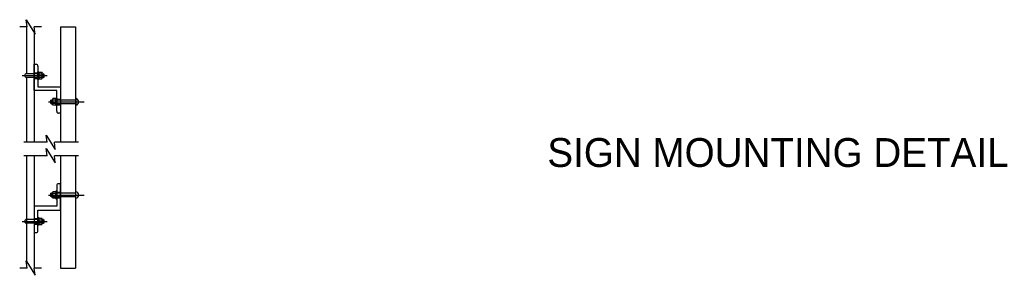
# Model space of a CAD drawing. Extents: x 1635.7 to 1677, y 1593.1 to 1622.8.
# Drawn here: x 1671.48 to 1676.95, y 1610.67 to 1612.09 of the extents above; entities that cross this region are included whole.
import ezdxf

# ---------------------------------------------------------------- set-up
doc = ezdxf.new("R2010")
doc.units = 0
for name, color, linetype in [('es_DETAIL', 7, 'Continuous'), ('es_NO-PLOT', 7, 'Continuous'), ('str_Misc_Steel_A', 7, 'Continuous')]:
    doc.layers.add(name, color=color, linetype=linetype)

msp = doc.modelspace()

# ---------------------------------------------------------------- linework, layer by layer
at = {"layer": 'es_DETAIL'}
for p, q in [((1671.5222, 1612.0468), (1671.4817, 1612.0468)), ((1671.52, 1612.0468), (1671.52, 1611.7878)), ((1671.6026, 1612.0468), (1671.5622, 1612.0468)), ((1671.7075, 1612.0468), (1671.7075, 1611.408)), ((1671.7075, 1612.0468), (1671.7909, 1612.0468)), ((1671.7909, 1612.0468), (1671.7909, 1611.408)), ((1671.5617, 1612.0156), (1671.5617, 1611.408)), ((1671.4945, 1611.7773), (1671.6332, 1611.7773)), ((1671.52, 1611.7669), (1671.52, 1611.408)), ((1671.6413, 1611.6315), (1671.8391, 1611.6315)), ((1671.6339, 1611.408), (1671.5037, 1611.408)), ((1671.8079, 1611.408), (1671.6739, 1611.408)), ((1671.6339, 1611.3332), (1671.5037, 1611.3332)), ((1671.52, 1611.3332), (1671.52, 1610.7464)), ((1671.5617, 1611.3332), (1671.5617, 1610.7108)), ((1671.8079, 1611.3332), (1671.6739, 1611.3332)), ((1671.7075, 1611.3332), (1671.7075, 1610.7108)), ((1671.7909, 1611.3332), (1671.7909, 1610.7108)), ((1671.6413, 1611.1155), (1671.8391, 1611.1155)), ((1671.4945, 1610.9696), (1671.6332, 1610.9696)), ((1671.5222, 1610.7108), (1671.4817, 1610.7108)), ((1671.6026, 1610.7108), (1671.5622, 1610.7108)), ((1671.7075, 1610.7108), (1671.7909, 1610.7108))]:
    msp.add_line(p, q, dxfattribs=at)
for points in [[(1671.5222, 1612.0468), (1671.5172, 1612.0868), (1671.5672, 1612.0068), (1671.5622, 1612.0468)], [(1671.6339, 1611.408), (1671.6289, 1611.448), (1671.6789, 1611.368), (1671.6739, 1611.408)], [(1671.6339, 1611.3332), (1671.6289, 1611.3732), (1671.6789, 1611.2932), (1671.6739, 1611.3332)], [(1671.5222, 1610.7108), (1671.5172, 1610.7508), (1671.5672, 1610.6708), (1671.5622, 1610.7108)]]:
    msp.add_lwpolyline(points, dxfattribs=at)
at = {"layer": 'str_Misc_Steel_A'}
for p, q in [((1671.5617, 1611.694), (1671.5617, 1611.8398)), ((1671.5617, 1611.8398), (1671.5721, 1611.8398)), ((1671.5825, 1611.8294), (1671.5825, 1611.7148)), ((1671.5617, 1611.7878), (1671.52, 1611.7878)), ((1671.5617, 1611.7669), (1671.52, 1611.7669)), ((1671.5617, 1611.793), (1671.5825, 1611.793)), ((1671.5825, 1611.7878), (1671.5617, 1611.7878)), ((1671.5825, 1611.7669), (1671.5617, 1611.7669)), ((1671.5617, 1611.7617), (1671.5825, 1611.7617)), ((1671.5825, 1611.7565), (1671.5825, 1611.7982)), ((1671.5825, 1611.7982), (1671.5866, 1611.7982)), ((1671.5866, 1611.7982), (1671.5866, 1611.7565)), ((1671.587, 1611.7936), (1671.5866, 1611.7923)), ((1671.5866, 1611.7624), (1671.5866, 1611.7923)), ((1671.587, 1611.7611), (1671.5866, 1611.7624)), ((1671.5879, 1611.7956), (1671.6048, 1611.7956)), ((1671.5879, 1611.7864), (1671.6048, 1611.7864)), ((1671.5879, 1611.7682), (1671.6048, 1611.7682)), ((1671.5879, 1611.7591), (1671.6048, 1611.7591)), ((1671.6058, 1611.7936), (1671.6061, 1611.7923)), ((1671.6058, 1611.7611), (1671.6061, 1611.7624)), ((1671.6061, 1611.7624), (1671.6061, 1611.7923)), ((1671.6061, 1611.7836), (1671.6067, 1611.7878)), ((1671.6092, 1611.7669), (1671.6119, 1611.7878)), ((1671.6145, 1611.7848), (1671.6145, 1611.7669)), ((1671.5866, 1611.7565), (1671.5825, 1611.7565)), ((1671.5825, 1611.7148), (1671.7075, 1611.7148)), ((1671.7075, 1611.7148), (1671.7075, 1611.569)), ((1671.6867, 1611.694), (1671.5617, 1611.694)), ((1671.6635, 1611.6477), (1671.6631, 1611.6465)), ((1671.6813, 1611.6497), (1671.6644, 1611.6497)), ((1671.6822, 1611.6477), (1671.6826, 1611.6465)), ((1671.6826, 1611.6107), (1671.6826, 1611.6523)), ((1671.6826, 1611.6523), (1671.6867, 1611.6523)), ((1671.6867, 1611.5794), (1671.6867, 1611.694)), ((1671.6867, 1611.6523), (1671.6867, 1611.6107)), ((1671.7927, 1611.6497), (1671.7927, 1611.6133)), ((1671.7927, 1611.6497), (1671.7943, 1611.6497)), ((1671.6547, 1611.624), (1671.6547, 1611.6419)), ((1671.66, 1611.6419), (1671.6573, 1611.6211)), ((1671.6631, 1611.6252), (1671.6625, 1611.6211)), ((1671.6631, 1611.6465), (1671.6631, 1611.6165)), ((1671.6635, 1611.6153), (1671.6631, 1611.6165)), ((1671.6813, 1611.6406), (1671.6644, 1611.6406)), ((1671.6813, 1611.6224), (1671.6644, 1611.6224)), ((1671.6813, 1611.6133), (1671.6644, 1611.6133)), ((1671.6822, 1611.6153), (1671.6826, 1611.6165)), ((1671.6826, 1611.6465), (1671.6826, 1611.6165)), ((1671.6867, 1611.6107), (1671.6826, 1611.6107)), ((1671.6867, 1611.6471), (1671.7075, 1611.6471)), ((1671.7901, 1611.6419), (1671.6867, 1611.6419)), ((1671.7901, 1611.6211), (1671.6867, 1611.6211)), ((1671.6867, 1611.6159), (1671.7075, 1611.6159)), ((1671.7927, 1611.6133), (1671.7943, 1611.6133)), ((1671.7075, 1611.569), (1671.6971, 1611.569)), ((1671.6867, 1611.1675), (1671.6867, 1611.053)), ((1671.7075, 1611.178), (1671.6971, 1611.178)), ((1671.7075, 1611.0321), (1671.7075, 1611.178)), ((1671.6547, 1611.108), (1671.6547, 1611.1259)), ((1671.66, 1611.1259), (1671.6573, 1611.105)), ((1671.6631, 1611.1092), (1671.6625, 1611.105)), ((1671.6635, 1611.1317), (1671.6631, 1611.1304)), ((1671.6631, 1611.1304), (1671.6631, 1611.1005)), ((1671.6635, 1611.0992), (1671.6631, 1611.1005)), ((1671.6813, 1611.1337), (1671.6644, 1611.1337)), ((1671.6813, 1611.1246), (1671.6644, 1611.1246)), ((1671.6813, 1611.1063), (1671.6644, 1611.1063)), ((1671.6822, 1611.1317), (1671.6826, 1611.1304)), ((1671.6822, 1611.0992), (1671.6826, 1611.1005)), ((1671.6867, 1611.1363), (1671.6826, 1611.1363)), ((1671.6826, 1611.1363), (1671.6826, 1611.0946)), ((1671.6826, 1611.1304), (1671.6826, 1611.1005)), ((1671.6867, 1611.0946), (1671.6867, 1611.1363)), ((1671.6867, 1611.1311), (1671.7075, 1611.1311)), ((1671.7901, 1611.1259), (1671.6867, 1611.1259)), ((1671.7901, 1611.105), (1671.6867, 1611.105)), ((1671.7927, 1611.0972), (1671.7927, 1611.1337)), ((1671.7927, 1611.1337), (1671.7943, 1611.1337)), ((1671.6867, 1611.053), (1671.5617, 1611.053)), ((1671.5617, 1611.053), (1671.5617, 1610.9071)), ((1671.6813, 1611.0972), (1671.6644, 1611.0972)), ((1671.6826, 1611.0946), (1671.6867, 1611.0946)), ((1671.6867, 1611.0998), (1671.7075, 1611.0998)), ((1671.7927, 1611.0972), (1671.7943, 1611.0972)), ((1671.5825, 1610.9175), (1671.5825, 1611.0321)), ((1671.5825, 1611.0321), (1671.7075, 1611.0321)), ((1671.5617, 1610.98), (1671.52, 1610.98)), ((1671.5617, 1610.9592), (1671.52, 1610.9592)), ((1671.5617, 1610.9853), (1671.5825, 1610.9853)), ((1671.5825, 1610.98), (1671.5617, 1610.98)), ((1671.5825, 1610.9592), (1671.5617, 1610.9592)), ((1671.5617, 1610.954), (1671.5825, 1610.954)), ((1671.5825, 1610.9488), (1671.5825, 1610.9905)), ((1671.5825, 1610.9905), (1671.5866, 1610.9905)), ((1671.5866, 1610.9488), (1671.5825, 1610.9488)), ((1671.5866, 1610.9905), (1671.5866, 1610.9488)), ((1671.587, 1610.9858), (1671.5866, 1610.9846)), ((1671.5866, 1610.9547), (1671.5866, 1610.9846)), ((1671.587, 1610.9534), (1671.5866, 1610.9547)), ((1671.5879, 1610.9879), (1671.6048, 1610.9879)), ((1671.5879, 1610.9787), (1671.6048, 1610.9787)), ((1671.5879, 1610.9605), (1671.6048, 1610.9605)), ((1671.5879, 1610.9514), (1671.6048, 1610.9514)), ((1671.6058, 1610.9858), (1671.6061, 1610.9846)), ((1671.6058, 1610.9534), (1671.6061, 1610.9547)), ((1671.6061, 1610.9547), (1671.6061, 1610.9846)), ((1671.6061, 1610.9759), (1671.6067, 1610.98)), ((1671.6092, 1610.9592), (1671.6119, 1610.98)), ((1671.6145, 1610.9771), (1671.6145, 1610.9592)), ((1671.5617, 1610.9071), (1671.5721, 1610.9071))]:
    msp.add_line(p, q, dxfattribs=at)
for points in [[(1671.6071, 1611.7696), (1671.6086, 1611.7672)], [(1671.6073, 1611.7875), (1671.6087, 1611.7851)], [(1671.6097, 1611.7672), (1671.6112, 1611.7696)], [(1671.6099, 1611.7851), (1671.6113, 1611.7875)], [(1671.6124, 1611.7696), (1671.6138, 1611.7672)], [(1671.6125, 1611.7875), (1671.6139, 1611.7851)], [(1671.6567, 1611.6213), (1671.6553, 1611.6238)], [(1671.6569, 1611.6392), (1671.6554, 1611.6417)], [(1671.6593, 1611.6238), (1671.6579, 1611.6213)], [(1671.6595, 1611.6417), (1671.658, 1611.6392)], [(1671.662, 1611.6213), (1671.6605, 1611.6238)], [(1671.6621, 1611.6392), (1671.6606, 1611.6417)], [(1671.6567, 1611.1053), (1671.6553, 1611.1077)], [(1671.6569, 1611.1232), (1671.6554, 1611.1256)], [(1671.6593, 1611.1077), (1671.6579, 1611.1053)], [(1671.6595, 1611.1256), (1671.658, 1611.1232)], [(1671.662, 1611.1053), (1671.6605, 1611.1077)], [(1671.6621, 1611.1232), (1671.6606, 1611.1256)], [(1671.6071, 1610.9619), (1671.6086, 1610.9595)], [(1671.6073, 1610.9798), (1671.6087, 1610.9774)], [(1671.6097, 1610.9595), (1671.6112, 1610.9619)], [(1671.6099, 1610.9774), (1671.6113, 1610.9798)], [(1671.6124, 1610.9619), (1671.6138, 1610.9595)], [(1671.6125, 1610.9798), (1671.6139, 1610.9774)]]:
    msp.add_lwpolyline(points, dxfattribs=at)
for centre, radius, start, end in [((1671.5721, 1611.8294), 0.0104, 0, 90), ((1671.52, 1611.7773), 0.0104, 90, 270), ((1671.5952, 1611.791), 0.00863, 148.1092, 211.8908), ((1671.6192, 1611.7773), 0.0326, 163.7398, 196.2602), ((1671.5952, 1611.7637), 0.00863, 148.1092, 211.8908), ((1671.5975, 1611.791), 0.00863, 328.1092, 31.8908), ((1671.5736, 1611.7773), 0.0326, 343.7398, 16.2602), ((1671.5975, 1611.7637), 0.00863, 328.1092, 31.8908), ((1671.6717, 1611.6452), 0.00863, 148.1092, 211.8908), ((1671.674, 1611.6452), 0.00863, 328.1092, 31.8908), ((1671.7893, 1611.6315), 0.0189, 285.3921, 74.6079), ((1671.6956, 1611.6315), 0.0326, 163.7398, 196.2602), ((1671.6717, 1611.6178), 0.00863, 148.1092, 211.8908), ((1671.6501, 1611.6315), 0.0326, 343.7398, 16.2602), ((1671.674, 1611.6178), 0.00863, 328.1092, 31.8908), ((1671.6971, 1611.5794), 0.0104, 180, 270), ((1671.6971, 1611.1675), 0.0104, 90, 180), ((1671.6717, 1611.1291), 0.00863, 148.1092, 211.8908), ((1671.6956, 1611.1155), 0.0326, 163.7398, 196.2602), ((1671.6717, 1611.1018), 0.00863, 148.1092, 211.8908), ((1671.674, 1611.1291), 0.00863, 328.1092, 31.8908), ((1671.6501, 1611.1155), 0.0326, 343.7398, 16.2602), ((1671.674, 1611.1018), 0.00863, 328.1092, 31.8908), ((1671.7893, 1611.1155), 0.0189, 285.3921, 74.6079), ((1671.52, 1610.9696), 0.0104, 90, 270), ((1671.5952, 1610.9833), 0.00863, 148.1092, 211.8908), ((1671.6192, 1610.9696), 0.0326, 163.7398, 196.2602), ((1671.5952, 1610.956), 0.00863, 148.1092, 211.8908), ((1671.5975, 1610.9833), 0.00863, 328.1092, 31.8908), ((1671.5736, 1610.9696), 0.0326, 343.7398, 16.2602), ((1671.5975, 1610.956), 0.00863, 328.1092, 31.8908), ((1671.5721, 1610.9175), 0.0104, 270, 0)]:
    msp.add_arc(centre, radius, start, end, dxfattribs=at)
for centre, major_axis, start_param, end_param in [((1671.6067, 1611.7873), (-0.000651, 0), 3.60524, 5.819538), ((1671.6066, 1611.7694), (-0.000651, 0), 3.60524, 5.42597), ((1671.6092, 1611.7674), (-0.000651, 0), 0.463648, 2.677945), ((1671.6093, 1611.7852), (-0.000651, 0), 0.463648, 2.677945), ((1671.6118, 1611.7694), (-0.000651, 0), 3.60524, 5.819538), ((1671.6119, 1611.7873), (-0.000651, 0), 3.60524, 5.819538), ((1671.6144, 1611.7674), (-0.000651, 0), 0.463648, 1.815571), ((1671.6145, 1611.7852), (-0.000651, 0), 0.463648, 1.636082), ((1671.6548, 1611.6415), (0.000651, 0), 0.463648, 1.815571), ((1671.6547, 1611.6236), (0.000651, 0), 0.463648, 1.636082), ((1671.6573, 1611.6215), (0.000651, 0), 3.60524, 5.819538), ((1671.6574, 1611.6394), (0.000651, 0), 3.60524, 5.819538), ((1671.6599, 1611.6236), (0.000651, 0), 0.463648, 2.677945), ((1671.66, 1611.6415), (0.000651, 0), 0.463648, 2.677945), ((1671.6625, 1611.6215), (0.000651, 0), 3.60524, 5.819538), ((1671.6626, 1611.6394), (0.000651, 0), 3.60524, 5.42597), ((1671.7901, 1611.6437), (0.0026, 0), 4.712389, 6.283185), ((1671.7901, 1611.6193), (-0.0026, 0), 3.141593, 4.712389), ((1671.6548, 1611.1254), (0.000651, 0), 0.463648, 1.815571), ((1671.6547, 1611.1075), (0.000651, 0), 0.463648, 1.636082), ((1671.6573, 1611.1055), (0.000651, 0), 3.60524, 5.819538), ((1671.6574, 1611.1234), (0.000651, 0), 3.60524, 5.819538), ((1671.6599, 1611.1075), (0.000651, 0), 0.463648, 2.677945), ((1671.66, 1611.1254), (0.000651, 0), 0.463648, 2.677945), ((1671.6625, 1611.1055), (0.000651, 0), 3.60524, 5.819538), ((1671.6626, 1611.1234), (0.000651, 0), 3.60524, 5.42597), ((1671.7901, 1611.1276), (0.0026, 0), 4.712389, 6.283185), ((1671.7901, 1611.1033), (0.0026, 0), 0, 1.570796), ((1671.6067, 1610.9796), (-0.000651, 0), 3.60524, 5.819538), ((1671.6066, 1610.9617), (-0.000651, 0), 3.60524, 5.42597), ((1671.6092, 1610.9596), (-0.000651, 0), 0.463648, 2.677945), ((1671.6093, 1610.9775), (-0.000651, 0), 0.463648, 2.677945), ((1671.6118, 1610.9617), (-0.000651, 0), 3.60524, 5.819538), ((1671.6119, 1610.9796), (-0.000651, 0), 3.60524, 5.819538), ((1671.6144, 1610.9596), (-0.000651, 0), 0.463648, 1.815571), ((1671.6145, 1610.9775), (-0.000651, 0), 0.463648, 1.636082)]:
    msp.add_ellipse(centre, major_axis=major_axis, ratio=0.666667, start_param=start_param, end_param=end_param, dxfattribs=at)

# ---------------------------------------------------------------- texts
at = {"layer": 'es_NO-PLOT'}
msp.add_text('SIGN MOUNTING DETAIL', height=0.16, dxfattribs=at).set_placement((1674.4054, 1611.271))

doc.saveas('drawing.dxf')
